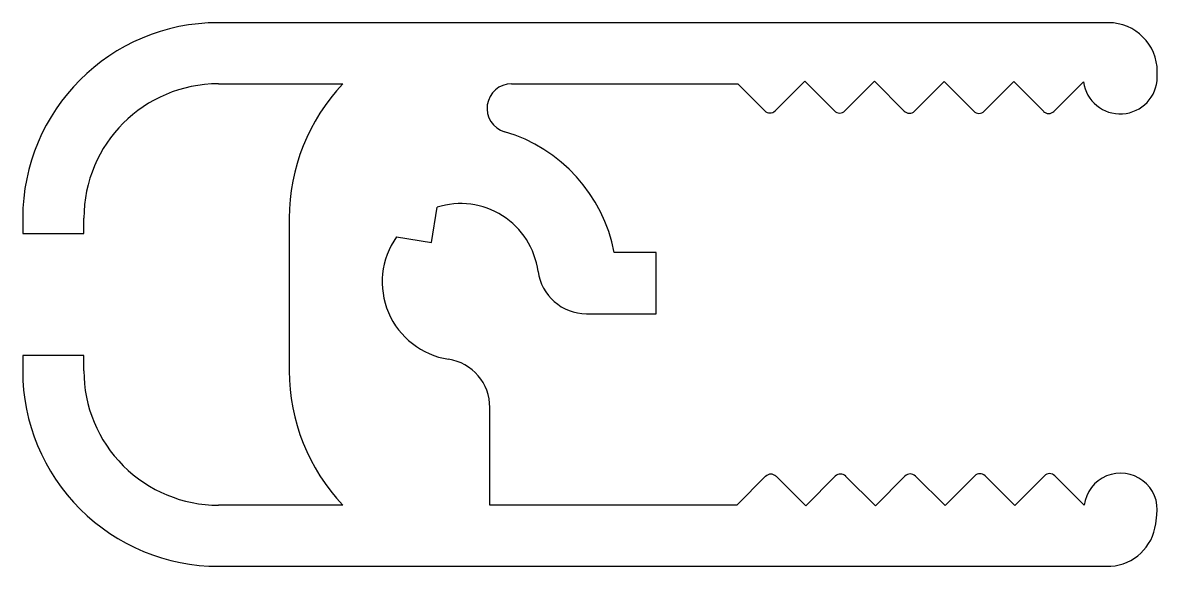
# Model space of a CAD drawing. Extents: x 941.5 to 964.7, y 4.1 to 15.2.
import ezdxf

# ---------------------------------------------------------------- set-up
doc = ezdxf.new("R2010")
doc.units = 0
doc.header["$LTSCALE"] = 15
doc.layers.get('0').update_dxf_attribs({"linetype": 'CONTINUOUS'})

msp = doc.modelspace()

# ---------------------------------------------------------------- linework, layer by layer
at = {"ltscale": 0.05}
for p, q in [((963.664, 15.228), (945.469, 15.228)), ((964.664, 14.112), (964.664, 14.228)), ((945.469, 13.978), (948.014, 13.978)), ((951.462, 13.978), (956.09, 13.978)), ((956.09, 13.978), (956.639, 13.427)), ((956.851, 13.427), (957.458, 14.032)), ((957.458, 14.032), (958.064, 13.424)), ((958.276, 13.424), (958.883, 14.029)), ((958.883, 14.029), (959.488, 13.421)), ((959.7, 13.421), (960.308, 14.026)), ((960.308, 14.026), (960.913, 13.418)), ((961.125, 13.418), (961.733, 14.023)), ((961.733, 14.023), (962.338, 13.416)), ((962.55, 13.415), (963.153, 14.016)), ((949.828, 10.735), (949.94, 11.454)), ((941.469, 11.228), (941.469, 10.92)), ((942.719, 10.92), (942.719, 11.228)), ((946.919, 11.228), (946.919, 8.112)), ((941.469, 10.92), (942.719, 10.92)), ((949.109, 10.847), (949.828, 10.735)), ((954.419, 10.528), (953.562, 10.528)), ((954.419, 9.278), (954.419, 10.528)), ((952.995, 9.278), (954.419, 9.278)), ((942.719, 8.42), (941.469, 8.42)), ((941.469, 8.42), (941.469, 8.112)), ((942.719, 8.112), (942.719, 8.42)), ((951.019, 5.362), (951.019, 7.359)), ((956.657, 5.952), (956.069, 5.362)), ((957.476, 5.347), (956.869, 5.952)), ((958.081, 5.955), (957.476, 5.347)), ((958.901, 5.35), (958.293, 5.955)), ((959.506, 5.958), (958.901, 5.35)), ((960.325, 5.353), (959.718, 5.958)), ((960.931, 5.96), (960.325, 5.353)), ((961.75, 5.356), (961.143, 5.961)), ((962.355, 5.963), (961.75, 5.356)), ((963.17, 5.363), (962.567, 5.964)), ((948.014, 5.362), (945.47, 5.362)), ((956.069, 5.362), (951.019, 5.362)), ((964.632, 4.978), (964.657, 5.168)), ((945.471, 4.112), (963.712, 4.112))]:
    msp.add_line(p, q, dxfattribs=at)
for centre, radius, start, end in [((945.469, 11.228), 4, 90, 180), ((963.664, 14.228), 1, 0, 90), ((945.469, 11.228), 2.75, 90, 180), ((950.919, 11.228), 4, 136.5675, 180), ((951.462, 13.478), 0.5, 90, 253.6295), ((963.905, 14.122), 0.759, 188.0441, 359.2477), ((956.745, 13.533), 0.15, 224.8889, 314.8889), ((958.17, 13.53), 0.15, 224.8889, 314.8889), ((959.595, 13.527), 0.15, 224.8889, 314.8889), ((961.019, 13.524), 0.15, 224.8889, 314.8889), ((962.444, 13.521), 0.15, 224.8889, 314.8889), ((950.419, 9.928), 3.2, 10.8069, 73.6295), ((950.419, 9.928), 1.6, 7.7364, 107.4175), ((950.419, 9.928), 1.6, 144.9405, 261.1501), ((952.995, 10.278), 1, 187.7364, 270), ((950.019, 7.359), 1, 0, 81.1501), ((945.469, 8.112), 4, 180, 270.0263), ((945.469, 8.112), 2.75, 180, 270.0313), ((950.919, 8.112), 4, 180, 223.4325), ((956.763, 5.846), 0.15, 45.1111, 135.1111), ((958.188, 5.849), 0.15, 45.1111, 135.1111), ((959.612, 5.852), 0.15, 45.1111, 135.1111), ((961.037, 5.855), 0.15, 45.1111, 135.1111), ((962.462, 5.857), 0.15, 45.1111, 135.1111), ((963.914, 5.267), 0.75, 352.4111, 172.6225), ((963.641, 5.11), 1, 274.076, 352.4111)]:
    msp.add_arc(centre, radius, start, end, dxfattribs=at)

doc.saveas('drawing.dxf')
